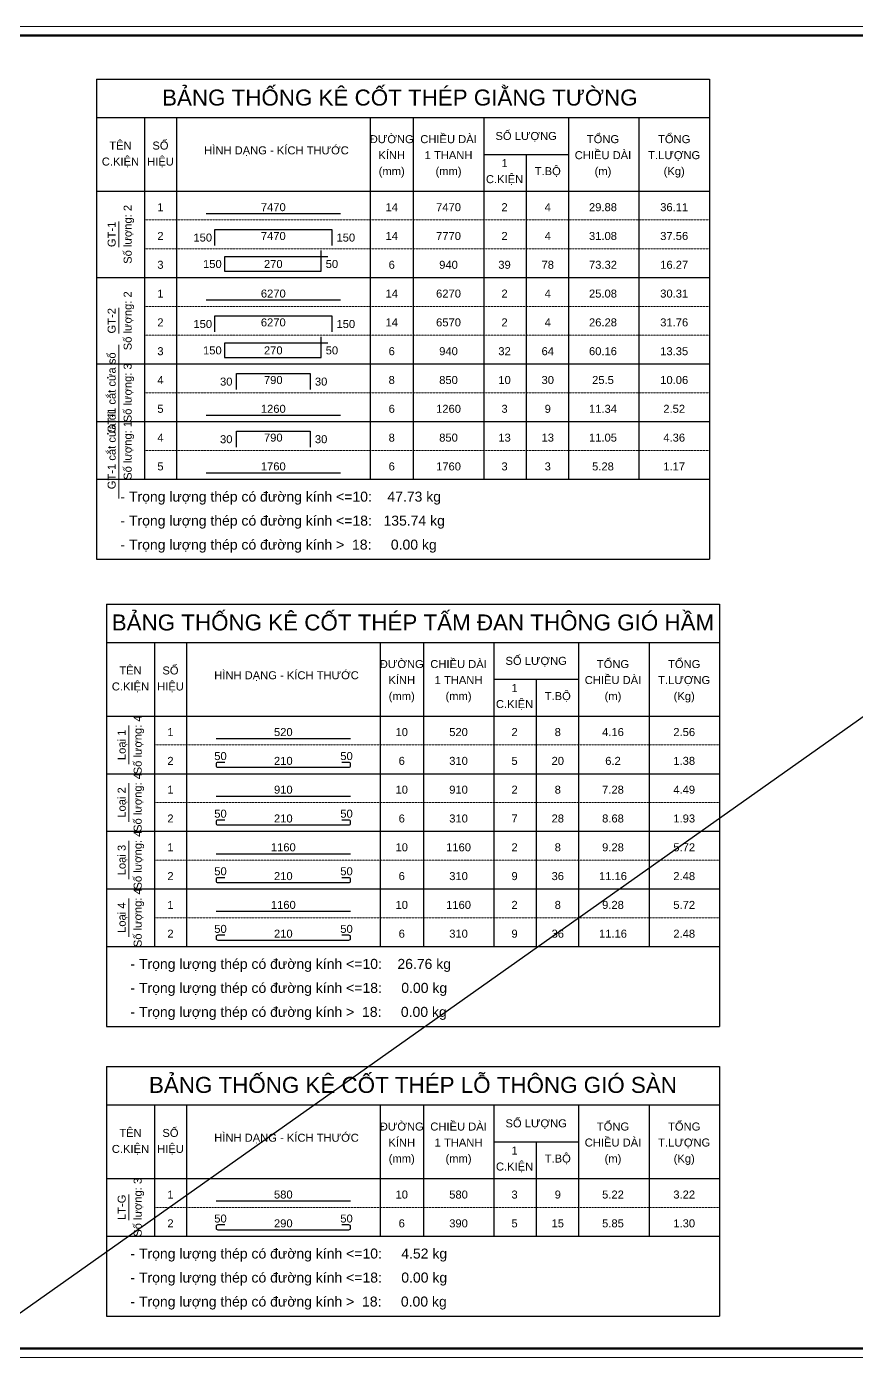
# Model space of a CAD drawing. Header units: millimetres. Extents: x -211129 to 461116, y -574633 to 115.
# Drawn here: x 382407 to 395368, y -552481 to -531691 of the extents above; entities that cross this region are included whole.
import ezdxf
from ezdxf.enums import TextEntityAlignment as Align

# ---------------------------------------------------------------- set-up
doc = ezdxf.new("R2010")
doc.units = ezdxf.units.MM
doc.header["$MEASUREMENT"] = 0
doc.linetypes.add('HIDDEN', pattern=[0.375, 0.25, -0.125])
doc.layers.get('Defpoints').update_dxf_attribs({"color": 1})
doc.layers.add('KCS_Plotter', color=11, linetype='Continuous', plot=False)
for name, color, linetype, lineweight in [('Khungten_LCDI', 7, 'Continuous', 5), ('LC MANH DUT', 35, 'HIDDEN', 5), ('LC Net dam 1', 30, 'Continuous', 30), ('LC Net thay', 63, 'Continuous', 25), ('LC Text1', 3, 'Continuous', 20)]:
    doc.layers.add(name, color=color, linetype=linetype, lineweight=lineweight)
doc.styles.add('Hoa', font='micross.ttf')
doc.styles.add('Khungten', font='VHAVAN.TTF', dxfattribs={"width": 0.9, "height": 5000})
doc.styles.add('LC 1', font='VHAVANB.TTF')
doc.styles.add('Thuong', font='micross.ttf')
doc.styles.add('Title', font='VHBLACK.TTF', dxfattribs={"width": 0.8})

# ---------------------------------------------------------------- blocks, each defined once
blk = doc.blocks.new('lcdi fix')
at = {"layer": 'Defpoints', "lineweight": 0}
blk.add_lwpolyline([(-1200, -14850), (-1200, 14850), (40800, 14850), (40800, -14850)], close=True, dxfattribs=at)
at = {"layer": 'Khungten_LCDI', "color": 5, "lineweight": 60}
blk.add_lwpolyline([(0, -14650), (0, 14650), (40600, 14650), (40600, -14650)], close=True, dxfattribs=at)
at = {"color": 7, "style": 'Khungten', "width": 0.8}
for tag, p in [('REVISION', (39499, -10746)), ('NGAYHT', (39546, -11609))]:
    blk.add_attdef(tag, text='', height=200, dxfattribs=at).set_placement(p, align=Align.CENTER)
at = {"layer": 'LC Text1', "color": 3, "style": 'LC 1', "width": 1.834006}
for tag, p, p2 in [('TENBANVE1', (36913, -8886), (40339, -8886)), ('TENBANVE2', (36913, -9562), (40339, -9562))]:
    blk.add_attdef(tag, text='', height=250, dxfattribs=at).set_placement(p, p2, align=Align.FIT)
at = {"layer": 'LC Text1', "style": 'Title', "width": 0.7}
blk.add_attdef('SOBANVE', text='', height=250, dxfattribs=at).set_placement((39562, -13896), align=Align.CENTER)

msp = doc.modelspace()

# ---------------------------------------------------------------- linework, layer by layer
at = {"layer": 'KCS_Plotter', "ltscale": 250}
msp.add_line((381316.3, -552481.2), (410716.3, -531691.2), dxfattribs=at)
at = {"layer": 'LC MANH DUT'}
for p, q in [((384247.5, -534711.9), (393072.5, -534711.9)), ((384247.5, -535161.9), (393072.5, -535161.9)), ((384247.5, -535611.9), (393072.5, -535611.9)), ((384247.5, -536061.9), (393072.5, -536061.9)), ((384247.5, -536511.9), (393072.5, -536511.9)), ((384247.5, -536961.9), (393072.5, -536961.9)), ((384247.5, -537411.9), (393072.5, -537411.9)), ((384247.5, -537861.9), (393072.5, -537861.9)), ((384247.5, -538311.9), (393072.5, -538311.9)), ((384247.5, -538761.9), (393072.5, -538761.9)), ((384404, -542912.1), (393229, -542912.1)), ((384404, -543362.1), (393229, -543362.1)), ((384404, -543812.1), (393229, -543812.1)), ((384404, -544262.1), (393229, -544262.1)), ((384404, -544712.1), (393229, -544712.1)), ((384404, -545162.1), (393229, -545162.1)), ((384404, -545612.1), (393229, -545612.1)), ((384404, -546062.1), (393229, -546062.1)), ((384404, -550137.1), (393229, -550137.1)), ((384404, -550587.1), (393229, -550587.1))]:
    msp.add_line(p, q, dxfattribs=at)
at = {"layer": 'LC Net dam 1'}
for points in [[(385210, -534611.9), (387310, -534611.9)], [(385347.5, -535111.9), (385347.5, -534861.9), (387172.5, -534861.9), (387172.5, -535111.9)], [(387110, -535286.9), (385497.5, -535286.9), (385497.5, -535511.9), (387010, -535511.9), (387010, -535186.9)], [(385210, -535961.9), (387310, -535961.9)], [(385347.5, -536461.9), (385347.5, -536211.9), (387172.5, -536211.9), (387172.5, -536461.9)], [(387110, -536636.9), (385497.5, -536636.9), (385497.5, -536861.9), (387010, -536861.9), (387010, -536536.9)], [(385685, -537361.9), (385685, -537111.9), (386835, -537111.9), (386835, -537361.9)], [(385210, -537761.9), (387310, -537761.9)], [(385685, -538261.9), (385685, -538011.9), (386835, -538011.9), (386835, -538261.9)], [(385210, -538661.9), (387310, -538661.9)], [(385366.5, -542812.1), (387466.5, -542812.1)], [(385366.5, -543712.1), (387466.5, -543712.1)], [(385366.5, -544612.1), (387466.5, -544612.1)], [(385366.5, -545512.1), (387466.5, -545512.1)], [(385366.5, -550037.1), (387466.5, -550037.1)]]:
    msp.add_lwpolyline(points, dxfattribs=at)
for points in [[(385504, -543187.1), (385391.5, -543187.1, 0.4142136), (385366.5, -543212.1), (385366.5, -543237.1, 0.4142136), (385391.5, -543262.1), (387441.5, -543262.1, 0.4142136), (387466.5, -543237.1), (387466.5, -543212.1, 0.4142136), (387441.5, -543187.1), (387329, -543187.1)], [(385504, -544087.1), (385391.5, -544087.1, 0.4142136), (385366.5, -544112.1), (385366.5, -544137.1, 0.4142136), (385391.5, -544162.1), (387441.5, -544162.1, 0.4142136), (387466.5, -544137.1), (387466.5, -544112.1, 0.4142136), (387441.5, -544087.1), (387329, -544087.1)], [(385504, -544987.1), (385391.5, -544987.1, 0.4142136), (385366.5, -545012.1), (385366.5, -545037.1, 0.4142136), (385391.5, -545062.1), (387441.5, -545062.1, 0.4142136), (387466.5, -545037.1), (387466.5, -545012.1, 0.4142136), (387441.5, -544987.1), (387329, -544987.1)], [(385504, -545887.1), (385391.5, -545887.1, 0.4142136), (385366.5, -545912.1), (385366.5, -545937.1, 0.4142136), (385391.5, -545962.1), (387441.5, -545962.1, 0.4142136), (387466.5, -545937.1), (387466.5, -545912.1, 0.4142136), (387441.5, -545887.1), (387329, -545887.1)], [(385504, -550412.1), (385391.5, -550412.1, 0.4142136), (385366.5, -550437.1), (385366.5, -550462.1, 0.4142136), (385391.5, -550487.1), (387441.5, -550487.1, 0.4142136), (387466.5, -550462.1), (387466.5, -550437.1, 0.4142136), (387441.5, -550412.1), (387329, -550412.1)]]:
    msp.add_lwpolyline(points, format="xyb", dxfattribs=at)
at = {"layer": 'LC Net thay'}
for p, q in [((383497.5, -532511.9), (393072.5, -532511.9)), ((383497.5, -532511.9), (383497.5, -540011.9)), ((393072.5, -532511.9), (393072.5, -540011.9)), ((383497.5, -533111.9), (393072.5, -533111.9)), ((384247.5, -533111.9), (384247.5, -538761.9)), ((384747.5, -533111.9), (384747.5, -538761.9)), ((387772.5, -533111.9), (387772.5, -538761.9)), ((388447.5, -533111.9), (388447.5, -538761.9)), ((389547.5, -533111.9), (389547.5, -538761.9)), ((390872.5, -533111.9), (390872.5, -538761.9)), ((391972.5, -533111.9), (391972.5, -538761.9)), ((389547.5, -533686.9), (390872.5, -533686.9)), ((390210, -533686.9), (390210, -538761.9)), ((383497.5, -534261.9), (393072.5, -534261.9)), ((383497.5, -535611.9), (393072.5, -535611.9)), ((383497.5, -536961.9), (393072.5, -536961.9)), ((383497.5, -537861.9), (393072.5, -537861.9)), ((383497.5, -538761.9), (393072.5, -538761.9)), ((383497.5, -538761.9), (393072.5, -538761.9)), ((383497.5, -540011.9), (393072.5, -540011.9)), ((383654, -540712.1), (393229, -540712.1)), ((383654, -540712.1), (383654, -547312.1)), ((393229, -540712.1), (393229, -547312.1)), ((383654, -541312.1), (393229, -541312.1)), ((384404, -541312.1), (384404, -546062.1)), ((384904, -541312.1), (384904, -546062.1)), ((387929, -541312.1), (387929, -546062.1)), ((388604, -541312.1), (388604, -546062.1)), ((389704, -541312.1), (389704, -546062.1)), ((391029, -541312.1), (391029, -546062.1)), ((392129, -541312.1), (392129, -546062.1)), ((389704, -541887.1), (391029, -541887.1)), ((390366.5, -541887.1), (390366.5, -546062.1)), ((383654, -542462.1), (393229, -542462.1)), ((383654, -543362.1), (393229, -543362.1)), ((383654, -544262.1), (393229, -544262.1)), ((383654, -545162.1), (393229, -545162.1)), ((383654, -546062.1), (393229, -546062.1)), ((383654, -546062.1), (393229, -546062.1)), ((383654, -547312.1), (393229, -547312.1)), ((383654, -547937.1), (393229, -547937.1)), ((383654, -547937.1), (383654, -551837.1)), ((393229, -547937.1), (393229, -551837.1)), ((383654, -548537.1), (393229, -548537.1)), ((384404, -548537.1), (384404, -550587.1)), ((384904, -548537.1), (384904, -550587.1)), ((387929, -548537.1), (387929, -550587.1)), ((388604, -548537.1), (388604, -550587.1)), ((389704, -548537.1), (389704, -550587.1)), ((391029, -548537.1), (391029, -550587.1)), ((392129, -548537.1), (392129, -550587.1)), ((389704, -549112.1), (391029, -549112.1)), ((390366.5, -549112.1), (390366.5, -550587.1)), ((383654, -549687.1), (393229, -549687.1)), ((383654, -550587.1), (393229, -550587.1)), ((383654, -550587.1), (393229, -550587.1)), ((383654, -551837.1), (393229, -551837.1))]:
    msp.add_line(p, q, dxfattribs=at)
at = {"layer": 'LC Text1'}
for p, q in [((383847.5, -535136.9), (383847.5, -534736.9)), ((383847.5, -536486.9), (383847.5, -536086.9)), ((383847.5, -538161.9), (383847.5, -536661.9)), ((383847.5, -539061.9), (383847.5, -537561.9)), ((384004, -543212.1), (384004, -542612.1)), ((384004, -544112.1), (384004, -543512.1)), ((384004, -545012.1), (384004, -544412.1)), ((384004, -545912.1), (384004, -545312.1)), ((384004, -550337.1), (384004, -549937.1))]:
    msp.add_line(p, q, dxfattribs=at)

# ---------------------------------------------------------------- block references
at = {"layer": 'LC Net thay', "xscale": 0.7, "yscale": 0.7, "zscale": 0.7}
msp.add_blockref('lcdi fix', (382156.3, -542086.2), dxfattribs=at)

# ---------------------------------------------------------------- texts
at = {"layer": 'LC Text1', "color": 4, "style": 'Hoa'}
for s, p in [('BẢNG THỐNG KÊ CỐT THÉP GIẰNG TƯỜNG ', (388285, -532924.4)), ('BẢNG THỐNG KÊ CỐT THÉP TẤM ĐAN THÔNG GIÓ HẦM', (388441.5, -541124.6)), ('BẢNG THỐNG KÊ CỐT THÉP LỖ THÔNG GIÓ SÀN', (388441.5, -548349.6))]:
    msp.add_text(s, height=250, dxfattribs=at).set_placement(p, align=Align.CENTER)
at = {"layer": 'LC Text1'}
for s, style, p in [('TÊN', 'Hoa', (383872.5, -533611.9)), ('SỐ', 'Hoa', (384497.5, -533611.9)), ('ĐƯỜNG', 'Hoa', (388110, -533511.9)), ('CHIỀU DÀI', 'Hoa', (388997.5, -533511.9)), ('SỐ LƯỢNG', 'Hoa', (390210, -533461.9)), ('TỔNG', 'Hoa', (391410, -533511.9)), ('TỔNG', 'Hoa', (392522.5, -533511.9)), ('HÌNH DẠNG - KÍCH THƯỚC', 'Hoa', (386310, -533686.9)), ('KÍNH', 'Hoa', (388110, -533761.9)), ('1 THANH', 'Hoa', (388997.5, -533761.9)), ('CHIỀU DÀI', 'Hoa', (391410, -533761.9)), ('T.LƯỢNG', 'Hoa', (392522.5, -533761.9)), ('C.KIỆN', 'Hoa', (383872.5, -533861.9)), ('HIỆU', 'Hoa', (384497.5, -533861.9)), ('(mm)', 'Thuong', (388110, -534011.9)), ('(mm)', 'Thuong', (388997.5, -534011.9)), ('1', 'Hoa', (389872.5, -533886.9)), ('T.BỘ', 'Hoa', (390547.5, -534011.9)), ('(m)', 'Thuong', (391410, -534011.9)), ('(Kg)', 'Thuong', (392522.5, -534011.9)), ('C.KIỆN', 'Hoa', (389872.5, -534136.9)), ('ĐƯỜNG', 'Hoa', (388266.5, -541712.1)), ('CHIỀU DÀI', 'Hoa', (389154, -541712.1)), ('SỐ LƯỢNG', 'Hoa', (390366.5, -541662.1)), ('TỔNG', 'Hoa', (391566.5, -541712.1)), ('TỔNG', 'Hoa', (392679, -541712.1)), ('TÊN', 'Hoa', (384029, -541812.1)), ('SỐ', 'Hoa', (384654, -541812.1)), ('HÌNH DẠNG - KÍCH THƯỚC', 'Hoa', (386466.5, -541887.1)), ('C.KIỆN', 'Hoa', (384029, -542062.1)), ('HIỆU', 'Hoa', (384654, -542062.1)), ('KÍNH', 'Hoa', (388266.5, -541962.1)), ('1 THANH', 'Hoa', (389154, -541962.1)), ('1', 'Hoa', (390029, -542087.1)), ('CHIỀU DÀI', 'Hoa', (391566.5, -541962.1)), ('T.LƯỢNG', 'Hoa', (392679, -541962.1)), ('(mm)', 'Thuong', (388266.5, -542212.1)), ('(mm)', 'Thuong', (389154, -542212.1)), ('C.KIỆN', 'Hoa', (390029, -542337.1)), ('T.BỘ', 'Hoa', (390704, -542212.1)), ('(m)', 'Thuong', (391566.5, -542212.1)), ('(Kg)', 'Thuong', (392679, -542212.1)), ('ĐƯỜNG', 'Hoa', (388266.5, -548937.1)), ('CHIỀU DÀI', 'Hoa', (389154, -548937.1)), ('SỐ LƯỢNG', 'Hoa', (390366.5, -548887.1)), ('TỔNG', 'Hoa', (391566.5, -548937.1)), ('TỔNG', 'Hoa', (392679, -548937.1)), ('TÊN', 'Hoa', (384029, -549037.1)), ('SỐ', 'Hoa', (384654, -549037.1)), ('HÌNH DẠNG - KÍCH THƯỚC', 'Hoa', (386466.5, -549112.1)), ('KÍNH', 'Hoa', (388266.5, -549187.1)), ('1 THANH', 'Hoa', (389154, -549187.1)), ('CHIỀU DÀI', 'Hoa', (391566.5, -549187.1)), ('T.LƯỢNG', 'Hoa', (392679, -549187.1)), ('C.KIỆN', 'Hoa', (384029, -549287.1)), ('HIỆU', 'Hoa', (384654, -549287.1)), ('1', 'Hoa', (390029, -549312.1)), ('(mm)', 'Thuong', (388266.5, -549437.1)), ('(mm)', 'Thuong', (389154, -549437.1)), ('C.KIỆN', 'Hoa', (390029, -549562.1)), ('T.BỘ', 'Hoa', (390704, -549437.1)), ('(m)', 'Thuong', (391566.5, -549437.1)), ('(Kg)', 'Thuong', (392679, -549437.1))]:
    msp.add_text(s, height=125, dxfattribs=dict(at, style=style)).set_placement(p, align=Align.CENTER)
at = {"layer": 'LC Text1', "style": 'Hoa'}
for s, p in [('Số lượng: 2', (384047.5, -534936.9)), ('GT-1', (383797.5, -534936.9)), ('Số lượng: 2', (384047.5, -536286.9)), ('GT-2', (383797.5, -536286.9)), ('GT-1 cắt cửa sổ', (383797.5, -537411.9)), ('Số lượng: 3', (384047.5, -537411.9)), ('GT-1 cắt cửa đi', (383797.5, -538311.9)), ('Số lượng: 1', (384047.5, -538311.9)), ('Số lượng: 4', (384204, -542912.1)), ('Loại 1', (383954, -542912.1)), ('Số lượng: 4', (384204, -543812.1)), ('Loại 2', (383954, -543812.1)), ('Số lượng: 4', (384204, -544712.1)), ('Loại 3', (383954, -544712.1)), ('Số lượng: 4', (384204, -545612.1)), ('Loại 4', (383954, -545612.1)), ('Số lượng: 3', (384204, -550137.1)), ('LT-G', (383954, -550137.1))]:
    msp.add_text(s, height=125, rotation=90.00021, dxfattribs=at).set_placement(p, align=Align.CENTER)
for s, p in [('1', (384497.5, -534611.9)), ('7470', (386260, -534611.9)), ('14', (388110, -534611.9)), ('7470', (388997.5, -534611.9)), ('2', (389872.5, -534611.9)), ('4', (390547.5, -534611.9)), ('29.88', (391410, -534611.9)), ('36.11', (392522.5, -534611.9)), ('2', (384497.5, -535061.9)), ('7470', (386260, -535061.9)), ('14', (388110, -535061.9)), ('270', (386260, -535499.4)), ('3', (384497.5, -535511.9)), ('6', (388110, -535511.9)), ('1', (384497.5, -535961.9)), ('6270', (386260, -535961.9)), ('14', (388110, -535961.9)), ('6270', (388997.5, -535961.9)), ('2', (389872.5, -535961.9)), ('4', (390547.5, -535961.9)), ('25.08', (391410, -535961.9)), ('30.31', (392522.5, -535961.9)), ('2', (384497.5, -536411.9)), ('6270', (386260, -536411.9)), ('14', (388110, -536411.9)), ('3', (384497.5, -536861.9)), ('270', (386260, -536849.4)), ('6', (388110, -536861.9)), ('4', (384497.5, -537311.9)), ('790', (386260, -537311.9)), ('8', (388110, -537311.9)), ('5', (384497.5, -537761.9)), ('1260', (386260, -537761.9)), ('6', (388110, -537761.9)), ('1260', (388997.5, -537761.9)), ('3', (389872.5, -537761.9)), ('9', (390547.5, -537761.9)), ('11.34', (391410, -537761.9)), ('2.52', (392522.5, -537761.9)), ('4', (384497.5, -538211.9)), ('790', (386260, -538211.9)), ('8', (388110, -538211.9)), ('5', (384497.5, -538661.9)), ('1760', (386260, -538661.9)), ('6', (388110, -538661.9)), ('1760', (388997.5, -538661.9)), ('3', (389872.5, -538661.9)), ('3', (390547.5, -538661.9)), ('5.28', (391410, -538661.9)), ('1.17', (392522.5, -538661.9)), ('1', (384654, -542812.1)), ('520', (386416.5, -542812.1)), ('10', (388266.5, -542812.1)), ('520', (389154, -542812.1)), ('2', (390029, -542812.1)), ('8', (390704, -542812.1)), ('4.16', (391566.5, -542812.1)), ('2.56', (392679, -542812.1)), ('50', (385435.2, -543187.1)), ('50', (387404, -543187.1)), ('2', (384654, -543262.1)), ('210', (386416.5, -543262.1)), ('6', (388266.5, -543262.1)), ('1', (384654, -543712.1)), ('910', (386416.5, -543712.1)), ('10', (388266.5, -543712.1)), ('910', (389154, -543712.1)), ('2', (390029, -543712.1)), ('8', (390704, -543712.1)), ('7.28', (391566.5, -543712.1)), ('4.49', (392679, -543712.1)), ('2', (384654, -544162.1)), ('50', (385435.2, -544087.1)), ('210', (386416.5, -544162.1)), ('50', (387404, -544087.1)), ('6', (388266.5, -544162.1)), ('1', (384654, -544612.1)), ('1160', (386416.5, -544612.1)), ('10', (388266.5, -544612.1)), ('1160', (389154, -544612.1)), ('2', (390029, -544612.1)), ('8', (390704, -544612.1)), ('9.28', (391566.5, -544612.1)), ('5.72', (392679, -544612.1)), ('2', (384654, -545062.1)), ('50', (385435.2, -544987.1)), ('210', (386416.5, -545062.1)), ('50', (387404, -544987.1)), ('6', (388266.5, -545062.1)), ('1', (384654, -545512.1)), ('1160', (386416.5, -545512.1)), ('10', (388266.5, -545512.1)), ('1160', (389154, -545512.1)), ('2', (390029, -545512.1)), ('8', (390704, -545512.1)), ('9.28', (391566.5, -545512.1)), ('5.72', (392679, -545512.1)), ('50', (385435.2, -545887.1)), ('50', (387404, -545887.1)), ('2', (384654, -545962.1)), ('210', (386416.5, -545962.1)), ('6', (388266.5, -545962.1)), ('1', (384654, -550037.1)), ('580', (386416.5, -550037.1)), ('10', (388266.5, -550037.1)), ('580', (389154, -550037.1)), ('3', (390029, -550037.1)), ('9', (390704, -550037.1)), ('5.22', (391566.5, -550037.1)), ('3.22', (392679, -550037.1)), ('50', (385435.2, -550412.1)), ('50', (387404, -550412.1)), ('2', (384654, -550487.1)), ('290', (386416.5, -550487.1)), ('6', (388266.5, -550487.1))]:
    msp.add_text(s, height=125, dxfattribs=at).set_placement(p, align=Align.BOTTOM_CENTER)
for s, p in [('150', (385303.8, -535086.9)), ('150', (385453.8, -535499.4)), ('150', (385303.8, -536436.9)), ('150', (385453.8, -536849.4)), ('30', (385622.5, -537336.9)), ('30', (385622.5, -538236.9))]:
    msp.add_text(s, height=125, dxfattribs=at).set_placement(p, align=Align.BOTTOM_RIGHT)
for s, p in [('150', (387247.5, -535086.9)), ('50', (387078.8, -535499.4)), ('150', (387247.5, -536436.9)), ('50', (387078.8, -536849.4)), ('30', (386910, -537336.9)), ('30', (386910, -538236.9))]:
    msp.add_text(s, height=125, dxfattribs=at).set_placement(p, align=Align.BOTTOM_LEFT)
at = {"layer": 'LC Text1', "color": 7, "style": 'Hoa'}
for s, p in [('7770', (388997.5, -535061.9)), ('2', (389872.5, -535061.9)), ('4', (390547.5, -535061.9)), ('31.08', (391410, -535061.9)), ('37.56', (392522.5, -535061.9)), ('940', (388997.5, -535511.9)), ('39', (389872.5, -535511.9)), ('78', (390547.5, -535511.9)), ('73.32', (391410, -535511.9)), ('16.27', (392522.5, -535511.9)), ('6570', (388997.5, -536411.9)), ('2', (389872.5, -536411.9)), ('4', (390547.5, -536411.9)), ('26.28', (391410, -536411.9)), ('31.76', (392522.5, -536411.9)), ('940', (388997.5, -536861.9)), ('32', (389872.5, -536861.9)), ('64', (390547.5, -536861.9)), ('60.16', (391410, -536861.9)), ('13.35', (392522.5, -536861.9)), ('850', (388997.5, -537311.9)), ('10', (389872.5, -537311.9)), ('30', (390547.5, -537311.9)), ('25.5', (391410, -537311.9)), ('10.06', (392522.5, -537311.9)), ('850', (388997.5, -538211.9)), ('13', (389872.5, -538211.9)), ('13', (390547.5, -538211.9)), ('11.05', (391410, -538211.9)), ('4.36', (392522.5, -538211.9)), ('310', (389154, -543262.1)), ('5', (390029, -543262.1)), ('20', (390704, -543262.1)), ('6.2', (391566.5, -543262.1)), ('1.38', (392679, -543262.1)), ('310', (389154, -544162.1)), ('7', (390029, -544162.1)), ('28', (390704, -544162.1)), ('8.68', (391566.5, -544162.1)), ('1.93', (392679, -544162.1)), ('310', (389154, -545062.1)), ('9', (390029, -545062.1)), ('36', (390704, -545062.1)), ('11.16', (391566.5, -545062.1)), ('2.48', (392679, -545062.1)), ('310', (389154, -545962.1)), ('9', (390029, -545962.1)), ('36', (390704, -545962.1)), ('11.16', (391566.5, -545962.1)), ('2.48', (392679, -545962.1)), ('390', (389154, -550487.1)), ('5', (390029, -550487.1)), ('15', (390704, -550487.1)), ('5.85', (391566.5, -550487.1)), ('1.30', (392679, -550487.1))]:
    msp.add_text(s, height=125, dxfattribs=at).set_placement(p, align=Align.BOTTOM_CENTER)
at = {"layer": 'LC Text1', "style": 'Hoa'}
for s, p in [('- Trọng lượng thép có đường kính <=10:    47.73 kg', (383872.5, -539111.9)), ('- Trọng lượng thép có đường kính <=18:   135.74 kg', (383872.5, -539486.9)), ('- Trọng lượng thép có đường kính >  18:     0.00 kg', (383872.5, -539861.9)), ('- Trọng lượng thép có đường kính <=10:    26.76 kg', (384029, -546412.1)), ('- Trọng lượng thép có đường kính <=18:     0.00 kg', (384029, -546787.1)), ('- Trọng lượng thép có đường kính >  18:     0.00 kg', (384029, -547162.1)), ('- Trọng lượng thép có đường kính <=10:     4.52 kg', (384029, -550937.1)), ('- Trọng lượng thép có đường kính <=18:     0.00 kg', (384029, -551312.1)), ('- Trọng lượng thép có đường kính >  18:     0.00 kg', (384029, -551687.1))]:
    msp.add_text(s, height=156.25, dxfattribs=at).set_placement(p)

doc.saveas('drawing.dxf')
